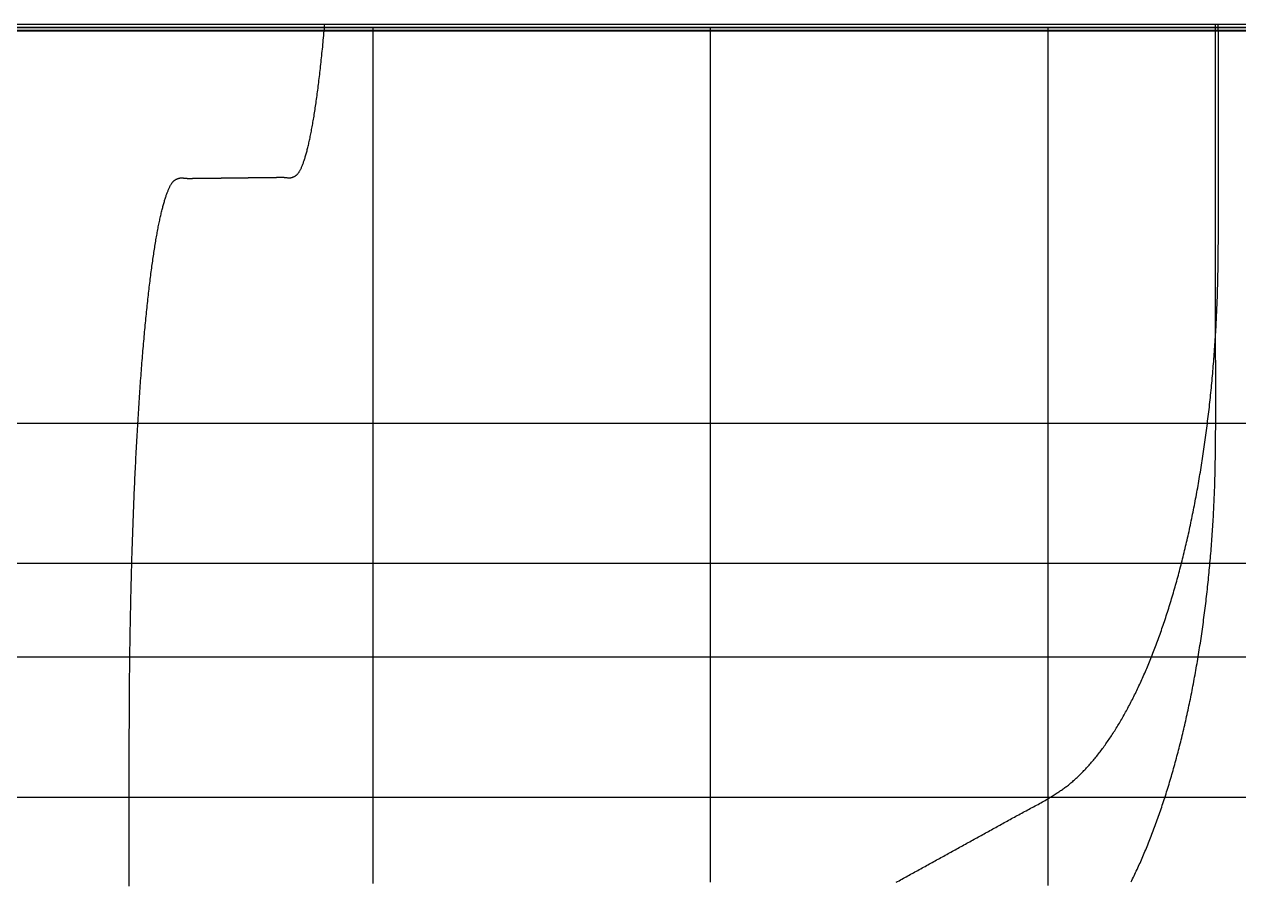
# Model space of a CAD drawing. Header units: millimetres. Extents: x -226 to 218, y -316 to 313.
# Drawn here: x -124.4 to -60.3, y -16.3 to 29 of the extents above; entities that cross this region are included whole.
import ezdxf

# ---------------------------------------------------------------- set-up
doc = ezdxf.new("R2010")
doc.units = ezdxf.units.MM
doc.layers.add('SKETCH', color=5, linetype='Continuous')
doc.layers.add('VISIBLE', color=7, linetype='Continuous')

msp = doc.modelspace()

# ---------------------------------------------------------------- linework, layer by layer
at = {"layer": 'SKETCH', "flags": 128}
for points in [[(-118.888, -16.574), (-118.888, -16.301), (-118.888, -16.027), (-118.888, -15.754), (-118.888, -15.48), (-118.888, -15.206), (-118.889, -14.929), (-118.889, -14.65), (-118.889, -14.37), (-118.889, -14.088), (-118.889, -13.806), (-118.889, -13.522), (-118.89, -13.239), (-118.89, -12.955), (-118.89, -12.672), (-118.89, -12.39), (-118.891, -12.108), (-118.891, -11.828), (-118.891, -11.549), (-118.891, -11.272), (-118.891, -10.998), (-118.891, -10.725), (-118.891, -10.456), (-118.891, -10.19), (-118.89, -9.927), (-118.89, -9.668), (-118.89, -9.413), (-118.889, -9.162), (-118.888, -8.917), (-118.888, -8.722), (-118.887, -8.531), (-118.887, -8.343), (-118.886, -8.157), (-118.885, -7.973), (-118.885, -7.792), (-118.884, -7.612), (-118.883, -7.435), (-118.883, -7.259), (-118.882, -7.084), (-118.881, -6.911), (-118.88, -6.738), (-118.879, -6.567), (-118.878, -6.396), (-118.877, -6.226), (-118.876, -6.056), (-118.875, -5.886), (-118.873, -5.717), (-118.872, -5.547), (-118.87, -5.376), (-118.868, -5.205), (-118.866, -5.034), (-118.865, -4.861), (-118.862, -4.687), (-118.86, -4.513), (-118.858, -4.338), (-118.856, -4.164), (-118.853, -3.99), (-118.85, -3.815), (-118.848, -3.641), (-118.845, -3.467), (-118.842, -3.293), (-118.839, -3.119), (-118.836, -2.946), (-118.833, -2.772), (-118.83, -2.599), (-118.827, -2.426), (-118.823, -2.253), (-118.82, -2.081), (-118.816, -1.909), (-118.813, -1.737), (-118.809, -1.565), (-118.805, -1.394), (-118.801, -1.223), (-118.797, -1.052), (-118.793, -0.882), (-118.789, -0.712), (-118.785, -0.543), (-118.78, -0.374), (-118.776, -0.205), (-118.771, -0.036), (-118.767, 0.132), (-118.762, 0.3), (-118.757, 0.468), (-118.752, 0.636), (-118.747, 0.803), (-118.742, 0.971), (-118.737, 1.137), (-118.732, 1.304), (-118.726, 1.47), (-118.721, 1.636), (-118.715, 1.801), (-118.71, 1.966), (-118.704, 2.131), (-118.698, 2.295), (-118.692, 2.459), (-118.686, 2.622), (-118.68, 2.785), (-118.674, 2.947), (-118.668, 3.109), (-118.662, 3.27), (-118.656, 3.43), (-118.649, 3.591), (-118.643, 3.75), (-118.636, 3.91), (-118.629, 4.069), (-118.623, 4.228), (-118.616, 4.386), (-118.609, 4.545), (-118.602, 4.702), (-118.595, 4.859), (-118.588, 5.016), (-118.58, 5.172), (-118.573, 5.328), (-118.566, 5.483), (-118.558, 5.638), (-118.551, 5.792), (-118.543, 5.946), (-118.535, 6.099), (-118.528, 6.252), (-118.52, 6.404), (-118.512, 6.555), (-118.504, 6.706), (-118.496, 6.856), (-118.488, 7.005), (-118.479, 7.154), (-118.471, 7.302), (-118.463, 7.45), (-118.454, 7.597), (-118.446, 7.743), (-118.437, 7.89), (-118.428, 8.035), (-118.42, 8.18), (-118.411, 8.325), (-118.402, 8.469), (-118.393, 8.613), (-118.384, 8.755), (-118.375, 8.898), (-118.365, 9.039), (-118.356, 9.18), (-118.347, 9.321), (-118.337, 9.46), (-118.328, 9.599), (-118.318, 9.737), (-118.309, 9.875), (-118.299, 10.012), (-118.289, 10.148), (-118.279, 10.283), (-118.269, 10.417), (-118.259, 10.551), (-118.249, 10.684), (-118.239, 10.817), (-118.229, 10.948), (-118.219, 11.08), (-118.208, 11.21), (-118.198, 11.34), (-118.188, 11.469), (-118.177, 11.598), (-118.166, 11.726), (-118.156, 11.853), (-118.145, 11.979), (-118.134, 12.105), (-118.123, 12.23), (-118.112, 12.354), (-118.101, 12.478), (-118.09, 12.6), (-118.079, 12.722), (-118.068, 12.843), (-118.057, 12.964), (-118.045, 13.083), (-118.034, 13.202), (-118.023, 13.319), (-118.011, 13.436), (-118, 13.552), (-117.988, 13.667), (-117.976, 13.782), (-117.965, 13.896), (-117.953, 14.009), (-117.941, 14.121), (-117.929, 14.233), (-117.917, 14.344), (-117.905, 14.454), (-117.893, 14.563), (-117.881, 14.671), (-117.869, 14.779), (-117.856, 14.886), (-117.844, 14.992), (-117.832, 15.097), (-117.819, 15.201), (-117.807, 15.304), (-117.794, 15.407), (-117.782, 15.508), (-117.769, 15.609), (-117.756, 15.709), (-117.744, 15.808), (-117.731, 15.906), (-117.718, 16.003), (-117.705, 16.099), (-117.692, 16.194), (-117.679, 16.288), (-117.666, 16.381), (-117.653, 16.474), (-117.64, 16.566), (-117.627, 16.656), (-117.614, 16.746), (-117.601, 16.836), (-117.587, 16.924), (-117.574, 17.011), (-117.561, 17.098), (-117.547, 17.183), (-117.534, 17.268), (-117.52, 17.351), (-117.507, 17.434), (-117.493, 17.516), (-117.48, 17.597), (-117.466, 17.677), (-117.452, 17.756), (-117.438, 17.834), (-117.425, 17.91), (-117.411, 17.986), (-117.397, 18.061), (-117.383, 18.135), (-117.369, 18.208), (-117.355, 18.28), (-117.341, 18.351), (-117.327, 18.422), (-117.313, 18.491), (-117.298, 18.559), (-117.284, 18.627), (-117.27, 18.693), (-117.256, 18.759), (-117.241, 18.823), (-117.227, 18.887), (-117.212, 18.95), (-117.198, 19.011), (-117.183, 19.072), (-117.169, 19.132), (-117.154, 19.19), (-117.14, 19.248), (-117.125, 19.304), (-117.111, 19.36), (-117.096, 19.415), (-117.081, 19.468), (-117.067, 19.521), (-117.052, 19.572), (-117.037, 19.623), (-117.023, 19.672), (-117.008, 19.72), (-116.993, 19.768), (-116.978, 19.814), (-116.964, 19.86), (-116.949, 19.904), (-116.934, 19.948), (-116.919, 19.99), (-116.904, 20.031), (-116.889, 20.072), (-116.874, 20.111), (-116.859, 20.15), (-116.844, 20.187), (-116.829, 20.223), (-116.814, 20.259), (-116.799, 20.293), (-116.784, 20.326), (-116.769, 20.358), (-116.754, 20.39), (-116.739, 20.42), (-116.724, 20.449), (-116.709, 20.477), (-116.694, 20.504), (-116.679, 20.529), (-116.663, 20.554), (-116.648, 20.577), (-116.634, 20.598), (-116.619, 20.618), (-116.604, 20.637), (-116.589, 20.655), (-116.574, 20.671), (-116.559, 20.686), (-116.545, 20.7), (-116.53, 20.714), (-116.515, 20.726), (-116.5, 20.737), (-116.485, 20.748), (-116.47, 20.758), (-116.455, 20.767), (-116.439, 20.776), (-116.424, 20.785), (-116.408, 20.793), (-116.393, 20.8), (-116.377, 20.808), (-116.361, 20.815), (-116.344, 20.822), (-116.328, 20.829), (-116.311, 20.836), (-116.29, 20.844), (-116.269, 20.851), (-116.248, 20.857), (-116.226, 20.861), (-116.204, 20.864), (-116.182, 20.866), (-116.159, 20.868), (-116.136, 20.869), (-116.113, 20.868), (-116.09, 20.868), (-116.067, 20.867), (-116.043, 20.865), (-116.02, 20.863), (-115.996, 20.861), (-115.972, 20.858), (-115.949, 20.856), (-115.925, 20.853), (-115.901, 20.851), (-115.878, 20.848), (-115.854, 20.846), (-115.831, 20.845), (-115.808, 20.844), (-115.784, 20.843), (-115.761, 20.843), (-115.738, 20.843), (-115.715, 20.843), (-115.693, 20.844), (-115.67, 20.844), (-115.647, 20.844), (-115.624, 20.845), (-115.601, 20.845), (-115.578, 20.845), (-115.555, 20.845), (-115.532, 20.846), (-115.509, 20.846), (-115.486, 20.846), (-115.463, 20.846), (-115.44, 20.847), (-115.417, 20.847), (-115.395, 20.847), (-115.372, 20.848), (-115.349, 20.848), (-115.326, 20.848), (-115.303, 20.848), (-115.28, 20.849), (-115.257, 20.849), (-115.234, 20.849), (-115.211, 20.849), (-115.188, 20.85), (-115.165, 20.85), (-115.142, 20.85), (-115.119, 20.851), (-115.096, 20.851), (-115.074, 20.851), (-115.051, 20.851), (-115.028, 20.852), (-115.005, 20.852), (-114.982, 20.852), (-114.959, 20.852), (-114.936, 20.853), (-114.913, 20.853), (-114.89, 20.853), (-114.867, 20.854), (-114.844, 20.854), (-114.821, 20.854), (-114.798, 20.854), (-114.775, 20.855), (-114.752, 20.855), (-114.729, 20.855), (-114.706, 20.855), (-114.683, 20.856), (-114.661, 20.856), (-114.638, 20.856), (-114.615, 20.857), (-114.592, 20.857), (-114.569, 20.857), (-114.546, 20.857), (-114.523, 20.858), (-114.5, 20.858), (-114.477, 20.858), (-114.454, 20.859), (-114.431, 20.859), (-114.408, 20.859), (-114.385, 20.859), (-114.362, 20.86), (-114.339, 20.86), (-114.316, 20.86), (-114.293, 20.86), (-114.27, 20.861), (-114.247, 20.861), (-114.224, 20.861), (-114.201, 20.862), (-114.178, 20.862), (-114.156, 20.862), (-114.133, 20.862), (-114.11, 20.863), (-114.087, 20.863), (-114.064, 20.863), (-114.041, 20.863), (-114.018, 20.864), (-113.995, 20.864), (-113.972, 20.864), (-113.949, 20.865), (-113.926, 20.865), (-113.903, 20.865), (-113.88, 20.865), (-113.857, 20.866), (-113.835, 20.866), (-113.812, 20.866), (-113.789, 20.866), (-113.766, 20.867), (-113.743, 20.867), (-113.72, 20.867), (-113.697, 20.868), (-113.674, 20.868), (-113.651, 20.868), (-113.628, 20.868), (-113.605, 20.869), (-113.582, 20.869), (-113.559, 20.869), (-113.536, 20.869), (-113.513, 20.87), (-113.49, 20.87), (-113.467, 20.87), (-113.445, 20.871), (-113.422, 20.871), (-113.399, 20.871), (-113.376, 20.871), (-113.353, 20.872), (-113.33, 20.872), (-113.307, 20.872), (-113.284, 20.873), (-113.261, 20.873), (-113.238, 20.873), (-113.215, 20.873), (-113.192, 20.874), (-113.169, 20.874), (-113.146, 20.874), (-113.123, 20.874), (-113.1, 20.875), (-113.077, 20.875), (-113.054, 20.875), (-113.031, 20.876), (-113.008, 20.876), (-112.985, 20.876), (-112.962, 20.876), (-112.939, 20.877), (-112.916, 20.877), (-112.893, 20.877), (-112.87, 20.877), (-112.847, 20.878), (-112.824, 20.878), (-112.801, 20.878), (-112.778, 20.879), (-112.755, 20.879), (-112.732, 20.879), (-112.709, 20.879), (-112.686, 20.88), (-112.663, 20.88), (-112.64, 20.88), (-112.617, 20.88), (-112.594, 20.881), (-112.571, 20.881), (-112.548, 20.881), (-112.525, 20.882), (-112.502, 20.882), (-112.479, 20.882), (-112.456, 20.882), (-112.433, 20.883), (-112.41, 20.883), (-112.387, 20.883), (-112.364, 20.884), (-112.341, 20.884), (-112.318, 20.884), (-112.295, 20.884), (-112.272, 20.885), (-112.249, 20.885), (-112.226, 20.885), (-112.203, 20.885), (-112.18, 20.886), (-112.157, 20.886), (-112.134, 20.886), (-112.111, 20.887), (-112.088, 20.887), (-112.065, 20.887), (-112.042, 20.887), (-112.019, 20.888), (-111.996, 20.888), (-111.973, 20.888), (-111.95, 20.888), (-111.926, 20.889), (-111.903, 20.889), (-111.88, 20.889), (-111.857, 20.89), (-111.834, 20.89), (-111.811, 20.89), (-111.788, 20.89), (-111.765, 20.891), (-111.742, 20.891), (-111.719, 20.891), (-111.696, 20.891), (-111.673, 20.892), (-111.65, 20.892), (-111.627, 20.892), (-111.604, 20.893), (-111.581, 20.893), (-111.558, 20.893), (-111.535, 20.893), (-111.512, 20.894), (-111.489, 20.894), (-111.466, 20.894), (-111.443, 20.895), (-111.42, 20.895), (-111.397, 20.895), (-111.374, 20.895), (-111.351, 20.896), (-111.328, 20.896), (-111.305, 20.896), (-111.282, 20.896), (-111.259, 20.897), (-111.236, 20.897), (-111.213, 20.897), (-111.19, 20.898), (-111.166, 20.898), (-111.143, 20.898), (-111.12, 20.898), (-111.097, 20.899), (-111.074, 20.899), (-111.051, 20.899), (-111.028, 20.899), (-111.005, 20.9), (-110.982, 20.9), (-110.959, 20.9), (-110.936, 20.901), (-110.913, 20.901), (-110.89, 20.901), (-110.867, 20.901), (-110.844, 20.902), (-110.821, 20.902), (-110.798, 20.902), (-110.775, 20.902), (-110.751, 20.901), (-110.728, 20.9), (-110.704, 20.898), (-110.681, 20.896), (-110.657, 20.893), (-110.633, 20.891), (-110.61, 20.888), (-110.586, 20.885), (-110.562, 20.882), (-110.538, 20.88), (-110.515, 20.878), (-110.491, 20.876), (-110.468, 20.874), (-110.444, 20.874), (-110.421, 20.873), (-110.398, 20.874), (-110.376, 20.876), (-110.353, 20.878), (-110.331, 20.882), (-110.309, 20.887), (-110.288, 20.893), (-110.266, 20.9), (-110.245, 20.909), (-110.229, 20.917), (-110.212, 20.924), (-110.196, 20.932), (-110.179, 20.94), (-110.163, 20.949), (-110.148, 20.957), (-110.132, 20.966), (-110.116, 20.975), (-110.101, 20.985), (-110.086, 20.995), (-110.07, 21.006), (-110.055, 21.018), (-110.04, 21.031), (-110.025, 21.045), (-110.01, 21.059), (-109.995, 21.075), (-109.98, 21.092), (-109.966, 21.11), (-109.951, 21.129), (-109.936, 21.15), (-109.921, 21.172), (-109.906, 21.196), (-109.891, 21.221), (-109.875, 21.248), (-109.86, 21.276), (-109.845, 21.306), (-109.83, 21.337), (-109.814, 21.369), (-109.799, 21.402), (-109.784, 21.437), (-109.769, 21.472), (-109.753, 21.509), (-109.738, 21.547), (-109.723, 21.586), (-109.708, 21.626), (-109.693, 21.667), (-109.678, 21.709), (-109.663, 21.753), (-109.648, 21.797), (-109.633, 21.843), (-109.618, 21.89), (-109.603, 21.938), (-109.588, 21.987), (-109.573, 22.037), (-109.558, 22.088), (-109.543, 22.141), (-109.528, 22.194), (-109.514, 22.248), (-109.499, 22.304), (-109.484, 22.361), (-109.47, 22.419), (-109.455, 22.478), (-109.44, 22.538), (-109.426, 22.599), (-109.411, 22.662), (-109.397, 22.725), (-109.382, 22.79), (-109.368, 22.856), (-109.354, 22.922), (-109.339, 22.99), (-109.325, 23.059), (-109.311, 23.129), (-109.296, 23.201), (-109.282, 23.273), (-109.268, 23.346), (-109.254, 23.42), (-109.24, 23.495), (-109.226, 23.572), (-109.212, 23.649), (-109.198, 23.727), (-109.184, 23.806), (-109.17, 23.887), (-109.157, 23.968), (-109.143, 24.05), (-109.129, 24.134), (-109.116, 24.218), (-109.102, 24.304), (-109.089, 24.391), (-109.075, 24.478), (-109.062, 24.567), (-109.048, 24.657), (-109.035, 24.748), (-109.021, 24.84), (-109.008, 24.933), (-108.995, 25.027), (-108.982, 25.121), (-108.969, 25.217), (-108.956, 25.314), (-108.943, 25.412), (-108.93, 25.51), (-108.917, 25.61), (-108.904, 25.71), (-108.891, 25.812), (-108.879, 25.914), (-108.866, 26.017), (-108.853, 26.121), (-108.841, 26.226), (-108.829, 26.332), (-108.816, 26.439), (-108.804, 26.547), (-108.792, 26.656), (-108.779, 26.766), (-108.767, 26.877), (-108.755, 26.989), (-108.743, 27.102), (-108.731, 27.216), (-108.719, 27.33), (-108.708, 27.446), (-108.696, 27.562), (-108.684, 27.68), (-108.672, 27.798), (-108.661, 27.917), (-108.649, 28.037), (-108.638, 28.158), (-108.627, 28.279), (-108.615, 28.401), (-108.604, 28.524), (-108.593, 28.648), (-108.582, 28.773), (-108.571, 28.898), (-108.563, 28.99)], [(-78.368, -16.369), (-78.292, -16.327), (-78.216, -16.285), (-78.139, -16.243), (-78.063, -16.201), (-77.987, -16.159), (-77.911, -16.116), (-77.834, -16.074), (-77.758, -16.032), (-77.682, -15.99), (-77.606, -15.948), (-77.53, -15.906), (-77.453, -15.864), (-77.377, -15.822), (-77.301, -15.78), (-77.225, -15.738), (-77.149, -15.696), (-77.073, -15.654), (-76.996, -15.612), (-76.92, -15.57), (-76.844, -15.528), (-76.768, -15.485), (-76.692, -15.443), (-76.616, -15.401), (-76.54, -15.359), (-76.463, -15.317), (-76.387, -15.275), (-76.311, -15.233), (-76.235, -15.191), (-76.159, -15.149), (-76.083, -15.107), (-76.007, -15.065), (-75.931, -15.023), (-75.854, -14.981), (-75.778, -14.939), (-75.702, -14.897), (-75.626, -14.855), (-75.55, -14.813), (-75.474, -14.771), (-75.397, -14.729), (-75.321, -14.687), (-75.245, -14.645), (-75.169, -14.602), (-75.093, -14.56), (-75.017, -14.518), (-74.94, -14.476), (-74.864, -14.434), (-74.788, -14.392), (-74.712, -14.35), (-74.636, -14.308), (-74.56, -14.266), (-74.483, -14.224), (-74.407, -14.182), (-74.331, -14.14), (-74.255, -14.098), (-74.179, -14.056), (-74.103, -14.014), (-74.027, -13.972), (-73.95, -13.93), (-73.874, -13.888), (-73.798, -13.846), (-73.722, -13.804), (-73.646, -13.762), (-73.57, -13.72), (-73.494, -13.678), (-73.418, -13.636), (-73.342, -13.594), (-73.266, -13.552), (-73.19, -13.51), (-73.113, -13.468), (-73.037, -13.426), (-72.961, -13.384), (-72.885, -13.342), (-72.809, -13.3), (-72.733, -13.258), (-72.657, -13.216), (-72.581, -13.174), (-72.505, -13.132), (-72.429, -13.09), (-72.353, -13.048), (-72.277, -13.006), (-72.201, -12.964), (-72.125, -12.922), (-72.048, -12.88), (-71.972, -12.837), (-71.895, -12.795), (-71.817, -12.753), (-71.739, -12.711), (-71.66, -12.669), (-71.582, -12.627), (-71.502, -12.585), (-71.423, -12.543), (-71.344, -12.501), (-71.265, -12.459), (-71.186, -12.417), (-71.108, -12.375), (-71.029, -12.333), (-70.952, -12.291), (-70.875, -12.249), (-70.798, -12.207), (-70.722, -12.165), (-70.648, -12.123), (-70.574, -12.081), (-70.501, -12.039), (-70.429, -11.997), (-70.359, -11.955), (-70.29, -11.913), (-70.222, -11.872), (-70.17, -11.839), (-70.118, -11.806), (-70.067, -11.774), (-70.017, -11.743), (-69.968, -11.711), (-69.919, -11.68), (-69.871, -11.649), (-69.823, -11.618), (-69.776, -11.587), (-69.729, -11.556), (-69.683, -11.525), (-69.637, -11.494), (-69.591, -11.462), (-69.546, -11.43), (-69.5, -11.398), (-69.455, -11.365), (-69.41, -11.332), (-69.365, -11.298), (-69.319, -11.263), (-69.274, -11.228), (-69.229, -11.192), (-69.183, -11.155), (-69.137, -11.116), (-69.091, -11.077), (-69.045, -11.037), (-68.998, -10.997), (-68.952, -10.956), (-68.906, -10.914), (-68.86, -10.872), (-68.814, -10.829), (-68.768, -10.786), (-68.722, -10.742), (-68.676, -10.698), (-68.63, -10.653), (-68.584, -10.607), (-68.539, -10.561), (-68.493, -10.514), (-68.447, -10.467), (-68.402, -10.42), (-68.357, -10.372), (-68.311, -10.323), (-68.266, -10.274), (-68.221, -10.224), (-68.176, -10.174), (-68.131, -10.123), (-68.086, -10.072), (-68.042, -10.02), (-67.997, -9.967), (-67.952, -9.915), (-67.908, -9.861), (-67.864, -9.807), (-67.819, -9.753), (-67.775, -9.698), (-67.731, -9.642), (-67.687, -9.586), (-67.643, -9.53), (-67.599, -9.473), (-67.555, -9.415), (-67.511, -9.357), (-67.467, -9.298), (-67.424, -9.239), (-67.38, -9.179), (-67.337, -9.119), (-67.294, -9.058), (-67.251, -8.997), (-67.207, -8.935), (-67.165, -8.873), (-67.122, -8.811), (-67.079, -8.747), (-67.036, -8.684), (-66.994, -8.62), (-66.952, -8.555), (-66.909, -8.49), (-66.867, -8.424), (-66.825, -8.358), (-66.783, -8.291), (-66.742, -8.224), (-66.7, -8.156), (-66.658, -8.088), (-66.617, -8.02), (-66.575, -7.95), (-66.534, -7.881), (-66.493, -7.81), (-66.452, -7.74), (-66.411, -7.668), (-66.37, -7.597), (-66.329, -7.525), (-66.289, -7.452), (-66.248, -7.379), (-66.208, -7.306), (-66.168, -7.232), (-66.128, -7.157), (-66.088, -7.082), (-66.048, -7.007), (-66.008, -6.931), (-65.969, -6.855), (-65.929, -6.778), (-65.89, -6.701), (-65.851, -6.623), (-65.812, -6.545), (-65.773, -6.467), (-65.734, -6.387), (-65.695, -6.308), (-65.656, -6.228), (-65.618, -6.147), (-65.58, -6.066), (-65.541, -5.985), (-65.503, -5.903), (-65.465, -5.82), (-65.427, -5.738), (-65.389, -5.654), (-65.352, -5.571), (-65.314, -5.487), (-65.277, -5.402), (-65.24, -5.317), (-65.203, -5.232), (-65.166, -5.146), (-65.129, -5.06), (-65.093, -4.973), (-65.057, -4.886), (-65.02, -4.799), (-64.984, -4.711), (-64.948, -4.623), (-64.913, -4.534), (-64.877, -4.445), (-64.841, -4.355), (-64.806, -4.265), (-64.771, -4.174), (-64.736, -4.083), (-64.701, -3.992), (-64.666, -3.9), (-64.631, -3.808), (-64.597, -3.715), (-64.563, -3.622), (-64.528, -3.529), (-64.494, -3.435), (-64.46, -3.341), (-64.427, -3.246), (-64.393, -3.151), (-64.36, -3.056), (-64.327, -2.96), (-64.294, -2.864), (-64.261, -2.768), (-64.228, -2.671), (-64.195, -2.574), (-64.163, -2.476), (-64.131, -2.378), (-64.099, -2.28), (-64.067, -2.181), (-64.035, -2.082), (-64.003, -1.982), (-63.972, -1.882), (-63.94, -1.782), (-63.909, -1.681), (-63.878, -1.58), (-63.847, -1.479), (-63.816, -1.377), (-63.786, -1.275), (-63.755, -1.172), (-63.725, -1.069), (-63.695, -0.966), (-63.665, -0.862), (-63.636, -0.758), (-63.606, -0.654), (-63.577, -0.55), (-63.548, -0.445), (-63.519, -0.34), (-63.49, -0.234), (-63.461, -0.128), (-63.433, -0.022), (-63.404, 0.084), (-63.376, 0.191), (-63.348, 0.299), (-63.32, 0.406), (-63.293, 0.514), (-63.265, 0.623), (-63.238, 0.732), (-63.211, 0.841), (-63.184, 0.95), (-63.157, 1.06), (-63.131, 1.17), (-63.104, 1.28), (-63.078, 1.391), (-63.052, 1.501), (-63.026, 1.613), (-63, 1.724), (-62.975, 1.836), (-62.949, 1.948), (-62.924, 2.06), (-62.899, 2.173), (-62.875, 2.286), (-62.85, 2.399), (-62.826, 2.512), (-62.802, 2.626), (-62.778, 2.74), (-62.754, 2.854), (-62.73, 2.969), (-62.707, 3.083), (-62.684, 3.199), (-62.661, 3.314), (-62.638, 3.43), (-62.615, 3.546), (-62.593, 3.663), (-62.57, 3.779), (-62.548, 3.896), (-62.526, 4.013), (-62.505, 4.131), (-62.483, 4.248), (-62.462, 4.366), (-62.441, 4.484), (-62.42, 4.603), (-62.399, 4.721), (-62.379, 4.84), (-62.358, 4.959), (-62.338, 5.078), (-62.318, 5.197), (-62.298, 5.317), (-62.279, 5.437), (-62.259, 5.557), (-62.24, 5.677), (-62.221, 5.798), (-62.202, 5.919), (-62.184, 6.04), (-62.165, 6.161), (-62.147, 6.283), (-62.129, 6.405), (-62.111, 6.527), (-62.094, 6.649), (-62.076, 6.772), (-62.059, 6.895), (-62.042, 7.018), (-62.025, 7.141), (-62.008, 7.264), (-61.992, 7.387), (-61.976, 7.511), (-61.96, 7.635), (-61.944, 7.759), (-61.928, 7.883), (-61.913, 8.007), (-61.897, 8.131), (-61.882, 8.256), (-61.868, 8.38), (-61.853, 8.505), (-61.839, 8.631), (-61.824, 8.756), (-61.81, 8.881), (-61.797, 9.007), (-61.783, 9.133), (-61.77, 9.259), (-61.756, 9.386), (-61.743, 9.512), (-61.731, 9.639), (-61.718, 9.765), (-61.706, 9.892), (-61.693, 10.019), (-61.682, 10.147), (-61.67, 10.274), (-61.658, 10.401), (-61.647, 10.529), (-61.636, 10.656), (-61.625, 10.784), (-61.614, 10.912), (-61.604, 11.04), (-61.593, 11.168), (-61.583, 11.296), (-61.573, 11.424), (-61.564, 11.552), (-61.554, 11.681), (-61.545, 11.809), (-61.536, 11.938), (-61.527, 12.067), (-61.519, 12.196), (-61.51, 12.325), (-61.502, 12.455), (-61.494, 12.584), (-61.486, 12.714), (-61.479, 12.843), (-61.471, 12.973), (-61.464, 13.103), (-61.457, 13.232), (-61.451, 13.362), (-61.444, 13.492), (-61.438, 13.622), (-61.432, 13.752), (-61.426, 13.882), (-61.42, 14.012), (-61.415, 14.142), (-61.41, 14.273), (-61.405, 14.402), (-61.4, 14.53), (-61.396, 14.658), (-61.392, 14.785), (-61.388, 14.91), (-61.385, 15.036), (-61.381, 15.161), (-61.378, 15.286), (-61.375, 15.412), (-61.373, 15.537), (-61.37, 15.663), (-61.368, 15.789), (-61.366, 15.917), (-61.364, 16.045), (-61.362, 16.174), (-61.36, 16.304), (-61.359, 16.436), (-61.357, 16.57), (-61.356, 16.705), (-61.354, 16.842), (-61.353, 16.981), (-61.351, 17.123), (-61.35, 17.267), (-61.348, 17.414), (-61.347, 17.608), (-61.345, 17.808), (-61.344, 18.011), (-61.343, 18.219), (-61.343, 18.43), (-61.342, 18.645), (-61.342, 18.862), (-61.342, 19.082), (-61.342, 19.305), (-61.342, 19.53), (-61.342, 19.756), (-61.343, 19.985), (-61.343, 20.214), (-61.344, 20.444), (-61.345, 20.675), (-61.345, 20.906), (-61.346, 21.137), (-61.346, 21.368), (-61.347, 21.598), (-61.347, 21.828), (-61.348, 22.056), (-61.348, 22.282), (-61.348, 22.507), (-61.348, 22.73), (-61.348, 22.951), (-61.348, 23.173), (-61.348, 23.394), (-61.348, 23.616), (-61.348, 23.838), (-61.348, 24.059), (-61.348, 24.281), (-61.348, 24.502), (-61.348, 24.724), (-61.348, 24.945), (-61.348, 25.167), (-61.348, 25.388), (-61.348, 25.61), (-61.348, 25.832), (-61.348, 26.053), (-61.348, 26.275), (-61.348, 26.496), (-61.348, 26.718), (-61.348, 26.939), (-61.348, 27.161), (-61.348, 27.382), (-61.348, 27.604), (-61.348, 27.825), (-61.348, 28.047), (-61.349, 28.27), (-61.349, 28.495), (-61.35, 28.721), (-61.351, 28.949), (-61.351, 28.99)], [(-65.959, -16.349), (-65.919, -16.268), (-65.879, -16.187), (-65.839, -16.105), (-65.8, -16.023), (-65.76, -15.94), (-65.721, -15.857), (-65.682, -15.774), (-65.643, -15.69), (-65.604, -15.605), (-65.565, -15.521), (-65.527, -15.436), (-65.488, -15.35), (-65.45, -15.264), (-65.412, -15.178), (-65.374, -15.091), (-65.337, -15.004), (-65.299, -14.916), (-65.261, -14.828), (-65.224, -14.739), (-65.187, -14.65), (-65.15, -14.561), (-65.113, -14.471), (-65.076, -14.381), (-65.04, -14.29), (-65.003, -14.199), (-64.967, -14.108), (-64.931, -14.016), (-64.895, -13.923), (-64.859, -13.83), (-64.823, -13.737), (-64.788, -13.644), (-64.753, -13.55), (-64.717, -13.455), (-64.682, -13.361), (-64.648, -13.266), (-64.613, -13.17), (-64.578, -13.075), (-64.544, -12.978), (-64.51, -12.882), (-64.476, -12.785), (-64.442, -12.688), (-64.409, -12.59), (-64.375, -12.492), (-64.342, -12.394), (-64.309, -12.295), (-64.276, -12.196), (-64.243, -12.096), (-64.21, -11.996), (-64.178, -11.896), (-64.145, -11.795), (-64.113, -11.694), (-64.081, -11.592), (-64.05, -11.491), (-64.018, -11.388), (-63.986, -11.286), (-63.955, -11.183), (-63.924, -11.08), (-63.893, -10.976), (-63.862, -10.872), (-63.832, -10.768), (-63.801, -10.664), (-63.771, -10.559), (-63.741, -10.454), (-63.711, -10.349), (-63.682, -10.243), (-63.652, -10.137), (-63.623, -10.03), (-63.594, -9.924), (-63.565, -9.816), (-63.536, -9.709), (-63.507, -9.601), (-63.479, -9.493), (-63.45, -9.384), (-63.422, -9.276), (-63.394, -9.166), (-63.367, -9.057), (-63.339, -8.947), (-63.312, -8.837), (-63.284, -8.727), (-63.257, -8.616), (-63.231, -8.505), (-63.204, -8.394), (-63.177, -8.282), (-63.151, -8.171), (-63.125, -8.059), (-63.099, -7.946), (-63.074, -7.834), (-63.048, -7.721), (-63.023, -7.608), (-62.998, -7.494), (-62.973, -7.381), (-62.949, -7.267), (-62.924, -7.152), (-62.9, -7.038), (-62.876, -6.923), (-62.852, -6.807), (-62.828, -6.692), (-62.804, -6.576), (-62.781, -6.46), (-62.758, -6.343), (-62.735, -6.227), (-62.712, -6.11), (-62.69, -5.993), (-62.667, -5.875), (-62.645, -5.758), (-62.623, -5.64), (-62.602, -5.522), (-62.58, -5.404), (-62.559, -5.285), (-62.538, -5.167), (-62.517, -5.048), (-62.496, -4.929), (-62.476, -4.81), (-62.455, -4.69), (-62.435, -4.571), (-62.415, -4.451), (-62.396, -4.33), (-62.376, -4.21), (-62.357, -4.089), (-62.338, -3.968), (-62.319, -3.847), (-62.3, -3.725), (-62.282, -3.604), (-62.264, -3.482), (-62.245, -3.36), (-62.228, -3.238), (-62.21, -3.115), (-62.192, -2.992), (-62.175, -2.87), (-62.158, -2.747), (-62.141, -2.624), (-62.125, -2.5), (-62.108, -2.377), (-62.092, -2.253), (-62.076, -2.129), (-62.061, -2.006), (-62.045, -1.882), (-62.03, -1.757), (-62.015, -1.633), (-62, -1.508), (-61.985, -1.383), (-61.97, -1.258), (-61.956, -1.133), (-61.942, -1.007), (-61.928, -0.882), (-61.915, -0.756), (-61.901, -0.63), (-61.888, -0.504), (-61.875, -0.377), (-61.862, -0.251), (-61.849, -0.124), (-61.837, 0.002), (-61.825, 0.129), (-61.813, 0.256), (-61.801, 0.383), (-61.79, 0.51), (-61.778, 0.637), (-61.767, 0.764), (-61.756, 0.892), (-61.746, 1.019), (-61.735, 1.147), (-61.725, 1.274), (-61.715, 1.402), (-61.705, 1.53), (-61.696, 1.658), (-61.687, 1.787), (-61.677, 1.915), (-61.669, 2.044), (-61.66, 2.172), (-61.651, 2.301), (-61.643, 2.43), (-61.635, 2.559), (-61.627, 2.688), (-61.62, 2.817), (-61.612, 2.946), (-61.605, 3.075), (-61.598, 3.205), (-61.591, 3.334), (-61.585, 3.463), (-61.579, 3.593), (-61.573, 3.722), (-61.567, 3.852), (-61.561, 3.981), (-61.556, 4.111), (-61.551, 4.24), (-61.546, 4.368), (-61.541, 4.494), (-61.537, 4.621), (-61.533, 4.746), (-61.53, 4.871), (-61.526, 4.996), (-61.523, 5.121), (-61.52, 5.245), (-61.518, 5.37), (-61.515, 5.496), (-61.513, 5.622), (-61.511, 5.748), (-61.508, 5.876), (-61.507, 6.004), (-61.505, 6.134), (-61.503, 6.265), (-61.501, 6.398), (-61.5, 6.533), (-61.498, 6.669), (-61.497, 6.808), (-61.495, 6.948), (-61.494, 7.092), (-61.492, 7.237), (-61.491, 7.43), (-61.489, 7.627), (-61.488, 7.828), (-61.487, 8.033), (-61.486, 8.241), (-61.486, 8.453), (-61.486, 8.667), (-61.486, 8.884), (-61.486, 9.104), (-61.486, 9.325), (-61.486, 9.549), (-61.487, 9.773), (-61.487, 9.999), (-61.488, 10.226), (-61.488, 10.454), (-61.489, 10.681), (-61.49, 10.909), (-61.49, 11.136), (-61.491, 11.363), (-61.491, 11.589), (-61.492, 11.814), (-61.492, 12.037), (-61.492, 12.259), (-61.492, 12.478), (-61.492, 12.697), (-61.492, 12.915), (-61.492, 13.133), (-61.492, 13.352), (-61.492, 13.57), (-61.492, 13.788), (-61.492, 14.007), (-61.492, 14.225), (-61.492, 14.443), (-61.492, 14.662), (-61.492, 14.88), (-61.492, 15.099), (-61.492, 15.317), (-61.492, 15.535), (-61.492, 15.754), (-61.492, 15.972), (-61.492, 16.19), (-61.492, 16.409), (-61.492, 16.627), (-61.492, 16.846), (-61.492, 17.064), (-61.492, 17.282), (-61.492, 17.501), (-61.492, 17.719), (-61.492, 17.937), (-61.492, 18.156), (-61.492, 18.374), (-61.492, 18.592), (-61.492, 18.811), (-61.492, 19.029), (-61.492, 19.248), (-61.492, 19.466), (-61.492, 19.684), (-61.492, 19.903), (-61.492, 20.121), (-61.492, 20.339), (-61.492, 20.558), (-61.492, 20.776), (-61.492, 20.995), (-61.492, 21.213), (-61.492, 21.431), (-61.492, 21.65), (-61.492, 21.868), (-61.492, 22.086), (-61.492, 22.305), (-61.492, 22.523), (-61.492, 22.741), (-61.492, 22.96), (-61.492, 23.178), (-61.492, 23.397), (-61.492, 23.615), (-61.492, 23.833), (-61.492, 24.052), (-61.492, 24.27), (-61.492, 24.488), (-61.492, 24.707), (-61.492, 24.925), (-61.492, 25.143), (-61.492, 25.362), (-61.492, 25.58), (-61.492, 25.799), (-61.492, 26.017), (-61.492, 26.235), (-61.492, 26.454), (-61.492, 26.672), (-61.492, 26.89), (-61.492, 27.109), (-61.492, 27.327), (-61.492, 27.546), (-61.492, 27.764), (-61.492, 27.982), (-61.492, 28.201), (-61.493, 28.42), (-61.493, 28.642), (-61.494, 28.865), (-61.495, 28.99)], [(-106.009, -16.442), (-106.009, -16.188), (-106.009, -15.934), (-106.009, -15.68), (-106.009, -15.426), (-106.009, -15.172), (-106.009, -14.917), (-106.009, -14.663), (-106.009, -14.409), (-106.009, -14.155), (-106.009, -13.901), (-106.009, -13.647), (-106.009, -13.392), (-106.009, -13.138), (-106.009, -12.884), (-106.009, -12.63), (-106.009, -12.376), (-106.009, -12.122), (-106.009, -11.868), (-106.009, -11.613), (-106.009, -11.359), (-106.009, -11.105), (-106.009, -10.851), (-106.009, -10.597), (-106.009, -10.343), (-106.009, -10.089), (-106.009, -9.835), (-106.009, -9.58), (-106.009, -9.326), (-106.009, -9.072), (-106.009, -8.818), (-106.009, -8.564), (-106.009, -8.31), (-106.009, -8.056), (-106.009, -7.802), (-106.009, -7.547), (-106.009, -7.293), (-106.009, -7.039), (-106.009, -6.785), (-106.009, -6.531), (-106.009, -6.277), (-106.009, -6.023), (-106.009, -5.768), (-106.009, -5.514), (-106.009, -5.26), (-106.009, -5.006), (-106.009, -4.752), (-106.009, -4.498), (-106.009, -4.243), (-106.009, -3.989), (-106.009, -3.735), (-106.009, -3.481), (-106.009, -3.227), (-106.009, -2.973), (-106.009, -2.718), (-106.009, -2.464), (-106.009, -2.21), (-106.009, -1.956), (-106.009, -1.702), (-106.009, -1.448), (-106.009, -1.193), (-106.009, -0.939), (-106.009, -0.685), (-106.009, -0.431), (-106.009, -0.177), (-106.009, 0.077), (-106.009, 0.331), (-106.009, 0.586), (-106.009, 0.84), (-106.009, 1.094), (-106.009, 1.348), (-106.009, 1.602), (-106.009, 1.856), (-106.009, 2.11), (-106.009, 2.364), (-106.009, 2.619), (-106.009, 2.873), (-106.009, 3.127), (-106.009, 3.381), (-106.009, 3.635), (-106.009, 3.889), (-106.009, 4.143), (-106.009, 4.397), (-106.009, 4.651), (-106.009, 4.906), (-106.009, 5.16), (-106.009, 5.414), (-106.009, 5.668), (-106.009, 5.922), (-106.009, 6.176), (-106.009, 6.43), (-106.009, 6.685), (-106.009, 6.939), (-106.009, 7.193), (-106.009, 7.447), (-106.009, 7.701), (-106.009, 7.955), (-106.009, 8.21), (-106.009, 8.464), (-106.009, 8.718), (-106.009, 8.972), (-106.009, 9.226), (-106.009, 9.48), (-106.009, 9.735), (-106.009, 9.989), (-106.009, 10.243), (-106.009, 10.497), (-106.009, 10.751), (-106.009, 11.005), (-106.009, 11.26), (-106.009, 11.514), (-106.009, 11.768), (-106.009, 12.022), (-106.009, 12.276), (-106.009, 12.53), (-106.009, 12.784), (-106.009, 13.039), (-106.009, 13.293), (-106.009, 13.547), (-106.009, 13.801), (-106.009, 14.055), (-106.009, 14.309), (-106.009, 14.563), (-106.009, 14.817), (-106.009, 15.072), (-106.009, 15.326), (-106.009, 15.58), (-106.009, 15.834), (-106.009, 16.088), (-106.009, 16.342), (-106.009, 16.596), (-106.009, 16.85), (-106.009, 17.105), (-106.009, 17.359), (-106.009, 17.613), (-106.009, 17.867), (-106.009, 18.121), (-106.009, 18.375), (-106.009, 18.629), (-106.009, 18.884), (-106.009, 19.138), (-106.009, 19.392), (-106.009, 19.646), (-106.009, 19.9), (-106.009, 20.154), (-106.009, 20.409), (-106.009, 20.663), (-106.009, 20.917), (-106.009, 21.171), (-106.009, 21.425), (-106.009, 21.679), (-106.009, 21.934), (-106.009, 22.188), (-106.009, 22.442), (-106.009, 22.696), (-106.009, 22.95), (-106.009, 23.204), (-106.009, 23.459), (-106.009, 23.713), (-106.009, 23.967), (-106.009, 24.221), (-106.009, 24.475), (-106.009, 24.729), (-106.009, 24.983), (-106.009, 25.238), (-106.009, 25.492), (-106.009, 25.746), (-106.009, 26), (-106.009, 26.254), (-106.009, 26.508), (-106.009, 26.762), (-106.009, 27.016), (-106.009, 27.271), (-106.009, 27.525), (-106.009, 27.779), (-106.009, 28.033), (-106.009, 28.287), (-106.009, 28.541), (-106.009, 28.795), (-106.009, 28.816)], [(-88.176, -16.357), (-88.176, -16.102), (-88.176, -15.848), (-88.176, -15.593), (-88.176, -15.339), (-88.176, -15.084), (-88.176, -14.829), (-88.176, -14.575), (-88.176, -14.32), (-88.176, -14.065), (-88.176, -13.811), (-88.176, -13.556), (-88.176, -13.302), (-88.176, -13.047), (-88.176, -12.792), (-88.176, -12.538), (-88.176, -12.283), (-88.176, -12.029), (-88.176, -11.774), (-88.176, -11.519), (-88.176, -11.265), (-88.176, -11.01), (-88.176, -10.755), (-88.176, -10.501), (-88.176, -10.246), (-88.176, -9.992), (-88.176, -9.737), (-88.176, -9.482), (-88.176, -9.228), (-88.176, -8.973), (-88.176, -8.718), (-88.176, -8.464), (-88.176, -8.209), (-88.176, -7.955), (-88.176, -7.7), (-88.176, -7.445), (-88.176, -7.191), (-88.176, -6.936), (-88.176, -6.682), (-88.176, -6.427), (-88.176, -6.172), (-88.176, -5.918), (-88.176, -5.663), (-88.176, -5.408), (-88.176, -5.154), (-88.176, -4.899), (-88.176, -4.645), (-88.176, -4.39), (-88.176, -4.135), (-88.176, -3.881), (-88.176, -3.626), (-88.176, -3.371), (-88.176, -3.117), (-88.176, -2.862), (-88.176, -2.608), (-88.176, -2.353), (-88.176, -2.098), (-88.176, -1.844), (-88.176, -1.589), (-88.176, -1.335), (-88.176, -1.08), (-88.176, -0.825), (-88.176, -0.571), (-88.176, -0.316), (-88.176, -0.061), (-88.176, 0.193), (-88.176, 0.448), (-88.176, 0.702), (-88.176, 0.957), (-88.176, 1.212), (-88.176, 1.466), (-88.176, 1.721), (-88.176, 1.976), (-88.176, 2.23), (-88.176, 2.485), (-88.176, 2.739), (-88.176, 2.994), (-88.176, 3.249), (-88.176, 3.503), (-88.176, 3.758), (-88.176, 4.012), (-88.176, 4.267), (-88.176, 4.522), (-88.176, 4.776), (-88.176, 5.031), (-88.176, 5.286), (-88.176, 5.54), (-88.176, 5.795), (-88.176, 6.049), (-88.176, 6.304), (-88.176, 6.559), (-88.176, 6.813), (-88.176, 7.068), (-88.176, 7.323), (-88.176, 7.577), (-88.176, 7.832), (-88.176, 8.087), (-88.176, 8.341), (-88.176, 8.596), (-88.176, 8.851), (-88.176, 9.105), (-88.176, 9.36), (-88.176, 9.615), (-88.176, 9.869), (-88.176, 10.124), (-88.176, 10.379), (-88.176, 10.633), (-88.176, 10.888), (-88.176, 11.143), (-88.176, 11.397), (-88.176, 11.652), (-88.176, 11.907), (-88.176, 12.161), (-88.176, 12.416), (-88.176, 12.671), (-88.176, 12.925), (-88.176, 13.18), (-88.176, 13.434), (-88.176, 13.689), (-88.176, 13.944), (-88.176, 14.198), (-88.176, 14.453), (-88.176, 14.708), (-88.176, 14.962), (-88.176, 15.217), (-88.176, 15.471), (-88.176, 15.726), (-88.176, 15.981), (-88.176, 16.235), (-88.176, 16.49), (-88.176, 16.744), (-88.176, 16.999), (-88.176, 17.254), (-88.176, 17.508), (-88.176, 17.763), (-88.176, 18.018), (-88.176, 18.272), (-88.176, 18.527), (-88.176, 18.781), (-88.176, 19.036), (-88.176, 19.291), (-88.176, 19.545), (-88.176, 19.8), (-88.176, 20.054), (-88.176, 20.309), (-88.176, 20.564), (-88.176, 20.818), (-88.176, 21.073), (-88.176, 21.328), (-88.176, 21.582), (-88.176, 21.837), (-88.176, 22.091), (-88.176, 22.346), (-88.176, 22.601), (-88.176, 22.855), (-88.176, 23.11), (-88.176, 23.365), (-88.176, 23.619), (-88.176, 23.874), (-88.176, 24.128), (-88.176, 24.383), (-88.176, 24.638), (-88.176, 24.892), (-88.176, 25.147), (-88.176, 25.401), (-88.176, 25.656), (-88.176, 25.911), (-88.176, 26.165), (-88.176, 26.42), (-88.176, 26.675), (-88.176, 26.929), (-88.176, 27.184), (-88.176, 27.438), (-88.176, 27.693), (-88.176, 27.948), (-88.176, 28.202), (-88.176, 28.457), (-88.176, 28.712), (-88.176, 28.816)], [(-70.342, -16.535), (-70.342, -16.271), (-70.342, -16.007), (-70.342, -15.743), (-70.342, -15.479), (-70.342, -15.215), (-70.342, -14.951), (-70.342, -14.687), (-70.342, -14.423), (-70.342, -14.159), (-70.342, -13.895), (-70.342, -13.631), (-70.342, -13.367), (-70.342, -13.103), (-70.342, -12.839), (-70.342, -12.575), (-70.342, -12.311), (-70.342, -12.047), (-70.342, -11.783), (-70.342, -11.519), (-70.342, -11.255), (-70.342, -10.991), (-70.342, -10.727), (-70.342, -10.463), (-70.342, -10.199), (-70.342, -9.935), (-70.342, -9.67), (-70.342, -9.406), (-70.342, -9.142), (-70.342, -8.878), (-70.342, -8.614), (-70.342, -8.35), (-70.342, -8.086), (-70.342, -7.822), (-70.342, -7.558), (-70.342, -7.294), (-70.342, -7.03), (-70.342, -6.766), (-70.342, -6.502), (-70.342, -6.237), (-70.342, -5.973), (-70.342, -5.709), (-70.342, -5.445), (-70.342, -5.181), (-70.342, -4.917), (-70.342, -4.653), (-70.342, -4.389), (-70.342, -4.125), (-70.342, -3.861), (-70.342, -3.597), (-70.342, -3.333), (-70.342, -3.069), (-70.342, -2.805), (-70.342, -2.54), (-70.342, -2.276), (-70.342, -2.012), (-70.342, -1.748), (-70.342, -1.484), (-70.342, -1.22), (-70.342, -0.956), (-70.342, -0.692), (-70.342, -0.428), (-70.342, -0.164), (-70.342, 0.1), (-70.342, 0.364), (-70.342, 0.628), (-70.342, 0.893), (-70.342, 1.157), (-70.342, 1.421), (-70.342, 1.685), (-70.342, 1.949), (-70.342, 2.213), (-70.342, 2.477), (-70.342, 2.741), (-70.342, 3.005), (-70.342, 3.269), (-70.342, 3.533), (-70.342, 3.797), (-70.342, 4.061), (-70.342, 4.325), (-70.342, 4.589), (-70.342, 4.853), (-70.342, 5.117), (-70.342, 5.381), (-70.342, 5.645), (-70.342, 5.909), (-70.342, 6.173), (-70.342, 6.437), (-70.342, 6.701), (-70.342, 6.965), (-70.342, 7.229), (-70.342, 7.493), (-70.342, 7.757), (-70.342, 8.021), (-70.342, 8.286), (-70.342, 8.55), (-70.342, 8.814), (-70.342, 9.078), (-70.342, 9.342), (-70.342, 9.606), (-70.342, 9.87), (-70.342, 10.134), (-70.342, 10.398), (-70.342, 10.662), (-70.342, 10.926), (-70.342, 11.19), (-70.342, 11.454), (-70.342, 11.718), (-70.342, 11.983), (-70.342, 12.247), (-70.342, 12.511), (-70.342, 12.775), (-70.342, 13.039), (-70.342, 13.303), (-70.342, 13.567), (-70.342, 13.831), (-70.342, 14.095), (-70.342, 14.359), (-70.342, 14.623), (-70.342, 14.887), (-70.342, 15.151), (-70.342, 15.415), (-70.342, 15.68), (-70.342, 15.944), (-70.342, 16.208), (-70.342, 16.472), (-70.342, 16.736), (-70.342, 17), (-70.342, 17.264), (-70.342, 17.528), (-70.342, 17.792), (-70.342, 18.056), (-70.342, 18.32), (-70.342, 18.584), (-70.342, 18.848), (-70.342, 19.113), (-70.342, 19.377), (-70.342, 19.641), (-70.342, 19.905), (-70.342, 20.169), (-70.342, 20.433), (-70.342, 20.697), (-70.342, 20.961), (-70.342, 21.225), (-70.342, 21.489), (-70.342, 21.753), (-70.342, 22.017), (-70.342, 22.281), (-70.342, 22.545), (-70.342, 22.809), (-70.342, 23.073), (-70.342, 23.337), (-70.342, 23.601), (-70.342, 23.865), (-70.342, 24.129), (-70.342, 24.393), (-70.342, 24.657), (-70.342, 24.921), (-70.342, 25.185), (-70.342, 25.45), (-70.342, 25.714), (-70.342, 25.978), (-70.342, 26.242), (-70.342, 26.506), (-70.342, 26.77), (-70.342, 27.034), (-70.342, 27.298), (-70.342, 27.565), (-70.342, 27.837), (-70.342, 28.114), (-70.342, 28.395), (-70.342, 28.679), (-70.342, 28.816)]]:
    msp.add_lwpolyline(points, dxfattribs=at)
at = {"layer": 'VISIBLE'}
for p, q in [((-177.036, 28.99), (177.036, 28.99)), ((-177.036, 28.844), (177.036, 28.844)), ((-177.036, 28.833), (177.036, 28.833)), ((-177.036, 28.826), (177.036, 28.826)), ((-177.036, 28.816), (177.036, 28.816)), ((-177.036, 28.67), (177.036, 28.67)), ((-172.946, 28.66), (172.946, 28.66)), ((-172.904, 28.653), (172.904, 28.653)), ((-172.84, 28.642), (172.84, 28.642)), ((-192.783, 7.909), (192.783, 7.909)), ((-192.783, 0.494), (192.783, 0.494)), ((-192.726, 0.494), (192.726, 0.494)), ((-192.783, -4.449), (192.783, -4.449)), ((-192.726, -4.448), (192.726, -4.448)), ((-192.783, -11.864), (192.783, -11.864))]:
    msp.add_line(p, q, dxfattribs=at)

doc.saveas('drawing.dxf')
